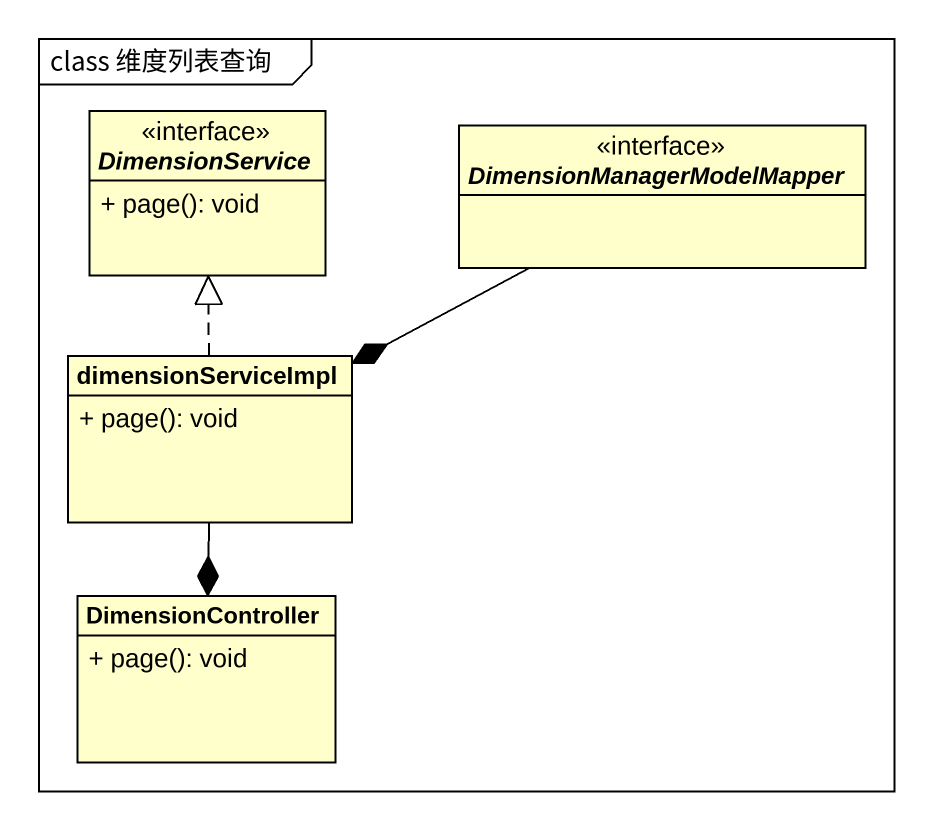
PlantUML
@startuml
mainframe class 维度列表查询
hide circle
hide empty members
skinparam classAttributeIconSize 0
interface DimensionService <<interface>> {
  + page(): void
}
interface DimensionManagerModelMapper <<interface>>
class dimensionServiceImpl {
  + page(): void
}
class DimensionController {
  + page(): void
}
DimensionManagerModelMapper -left-* dimensionServiceImpl
dimensionServiceImpl .up.|> DimensionService
dimensionServiceImpl --* DimensionController
@enduml
